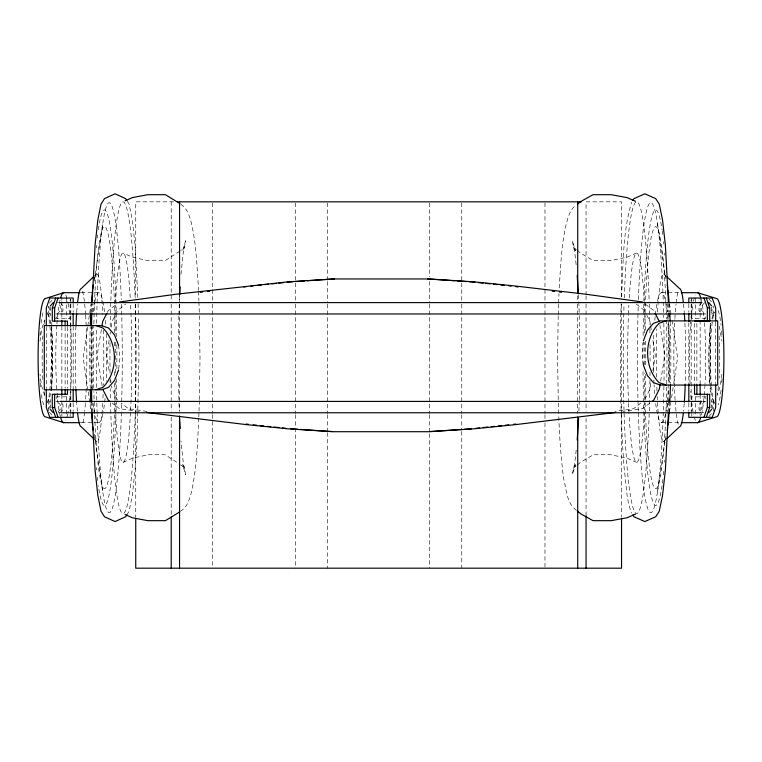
<?xml version="1.0" encoding="UTF-8"?>
<svg xmlns="http://www.w3.org/2000/svg" width="762" height="762" viewBox="0 0 762 762"><rect width="100%" height="100%" fill="white"/><g stroke="black" fill="none" stroke-linecap="round" stroke-linejoin="round"><path stroke-width="0.57" stroke-dasharray="3.81 2.86" d="M91.507 327.108L91.507 388.268M669.103 382.391L668.988 322.402M91.783 311.868L92.059 303.733M178.87 315.83L178.165 357.692L178.956 401.888M178.918 314.658L179.28 304.143M179.318 302.981L179.67 294.856M198.758 418.157C197.549 442.998 196.815 468.087 191.338 492.433C189.5 499.424 187.328 507.073 180.746 511.073M198.796 416.995L198.958 412.356M199.006 411.194L199.368 400.755M199.406 399.593L200.006 357.692L199.32 313.458M558.194 315.782L557.584 357.692L558.279 401.917M558.241 314.62L558.613 304.181M558.651 303.019L558.984 293.741M578.872 411.232L579.244 400.717M579.291 399.545L580.015 357.692L579.206 313.487M620.878 313.03L620.754 316.516C619.82 367.751 620.325 419.062 624.297 470.164C626.478 484.403 626.069 499.758 631.612 513.14M620.916 311.868L621.201 303.733M621.459 296.751C623.421 265.281 622.459 232.486 631.612 202.235M668.464 411.642L668.798 402.346M180.985 274.33L183.242 252.803L185.69 240.706L182.575 250.698L184.975 246.926L180.746 250.469M559.194 287.941C560.727 266.205 561.337 244.211 566.48 222.942C568.414 216.36 570.224 208.864 576.491 205.016M576.205 450.113L574.805 462.572L572.291 474.669L575.481 464.677L573.014 468.449L576.491 465.62M118.691 368.856L119.967 357.692L118.567 345.405M643.309 341.824L642.033 352.987L643.433 365.265M39.995 341.224L41.596 329.47L44.663 319.916M721.957 374.152L720.309 385.915L717.156 395.459M87.649 327.079L83.182 357.692L87.992 390.658M87.821 325.898L91.078 303.533M94.345 281.159L102.756 223.466M657.482 491.909L665.769 436.569M669.474 411.842L670.884 402.431M671.589 397.716L673.532 384.762M673.713 383.591L677.589 357.692L671.941 320.011M109.128 340.109L106.699 355.34L109.509 372.913M110.071 334.251L110.442 331.908M111.185 327.222L112.119 321.364L115.081 315.411M650.815 383.448L649.881 389.306L644.462 400.212M652.872 370.57L655.301 355.34L652.491 337.766M101.375 329.565L97.117 355.34L102.537 388.134M660.625 381.105L664.883 355.34L659.854 324.879M47.654 402.774L48.816 399.659M712.889 315.716L714.489 311.563M115.567 314.42L117.539 310.458L125.673 304.105M107.318 312.439L108.337 310.458L116.757 304.105M126.787 514.95L129.083 511.331L132.302 495.443L135.065 470.164L137.179 437.226L138.97 357.692L138.513 316.516M49.406 303.19L53.13 298.904M50.149 401.126L48.663 402.841L48.663 411.328M56.102 398.555L57.588 396.84M60.112 412.766L62.998 409.442L62.998 404.736L61.551 403.079M701.888 302.609L699.002 305.933L699.002 310.639L700.449 312.296M704.412 318.535L705.898 316.821M711.851 314.249L713.337 312.534L713.337 306.162M701.888 401.412L699.002 404.736L699.002 409.442L700.449 411.099M708.87 416.471L712.594 412.185M57.369 313.963L60.274 310.639L60.274 305.933L58.093 303.447M58.093 411.928L60.274 409.442L60.274 404.736L57.369 401.412M704.631 302.609L701.726 305.933L701.726 310.639L704.631 313.963M704.631 401.412L701.726 404.736L701.726 409.442L703.907 411.928M94.288 276.092L96.774 273.72M663.626 441.655L666.178 439.283M179.899 251.174L165.125 260.642L148.228 260.642L132.369 257.165L123.025 252.974M577.367 464.906L580.844 462.077L593.408 454.733L610.762 454.733L627.059 458.21L636.661 462.401M640.842 403.041L633.613 408.689L614.934 411.404M649.919 403.041L642.442 408.689L622.792 411.451M123.025 462.401L132.369 458.21L148.228 454.733L165.125 454.733L179.899 464.201M636.661 252.974L627.059 257.165L610.762 260.642L593.408 260.642L580.844 253.298L577.367 250.469M173.46 201.835L135.741 201.835L135.741 298.18M81.296 292.694L93.002 292.694M94.174 292.694L98.86 292.694M661.483 292.694L680.104 292.694M57.369 302.609L60.112 302.609M56.017 313.963L60.112 313.963L62.998 310.639L62.998 305.933L60.827 303.447M701.888 313.963L705.983 313.963M54.807 318.535L70.171 318.535L70.171 313.534M706.022 318.535L691.829 318.535L691.829 313.534M55.978 396.84L70.171 396.84L70.171 399.84M706.022 396.84L691.829 396.84L691.829 399.84M56.017 401.412L60.112 401.412M702.793 401.412L705.983 401.412M58.064 412.766L60.246 412.766M701.754 412.766L703.936 412.766M81.296 422.681L93.002 422.681M94.174 422.681L98.86 422.681M661.483 422.681L680.104 422.681M139.208 411.451L119.558 408.689L112.081 403.041M147.066 411.404L128.387 408.689L121.158 403.041M645.243 304.105L653.663 310.458L654.682 312.439M636.327 304.105L644.462 310.458L646.433 314.42M576.491 249.755L573.014 246.926L575.481 250.698L572.291 240.706L574.805 252.803L576.205 265.262M576.491 510.359C566.414 503.291 566.518 489.299 563.585 478.498C560.889 457.324 559.403 436.007 558.736 414.671M180.746 204.302C187.328 208.302 189.5 215.951 191.338 222.942C196.348 244.231 196.939 266.205 198.434 287.941L198.52 290.255M180.746 464.906L184.975 468.449L182.575 464.677L185.69 474.669L183.242 462.572L180.985 441.046M663.626 273.72L666.178 276.092M94.288 439.283L96.774 441.655M708.87 298.904L712.594 303.19M711.851 401.126L713.337 402.841L713.337 411.328M704.412 396.84L705.898 398.555M56.102 316.821L57.588 318.535M50.149 314.249L48.663 312.534L48.663 306.162M49.406 412.185L53.13 416.471M127.359 201.33L129.083 204.045L132.302 219.932L135.065 245.212L137.865 297.913M646.919 315.411L649.881 321.364L650.443 324.879M117.539 400.212L112.119 389.306L111.557 385.791M712.889 399.659L714.489 403.812M47.654 312.601L48.816 315.716M44.663 395.459L41.596 385.915L39.995 374.152M719.328 326.212L721.957 341.224M650.624 326.05L651.558 331.908M110.442 378.762L111.376 384.62M657.482 223.466L665.769 278.806M669.474 303.533L670.884 312.944M88.163 391.83L91.078 411.842M94.345 434.216L102.756 491.909M578.472 294.856L578.749 300.638M668.464 303.733L668.75 311.868M578.787 301.809L579.158 312.325M558.317 403.069L558.689 413.518M198.558 291.417L198.882 300.704M198.92 301.857L199.282 312.306M178.994 403.05L179.28 411.232M138.065 303.733L138.427 314.192M91.745 402.346L92.059 411.642M715.699 322.145L715.699 383.753M711.651 307.115L711.651 310.639M711.651 404.736L711.651 408.261M710.222 323.269L710.222 385.077M700.154 298.047L700.154 300.409M700.154 301.59L700.154 312.22M700.154 313.401L700.154 319.307M700.154 320.488L700.154 384.258M700.154 394.887L700.154 399.612M700.154 400.793L700.154 416.147M696.878 323.459L696.878 383.657M695.544 298.047L695.544 318.535M695.544 396.84L695.544 416.195M694.525 323.459L694.525 383.657M691.829 298.047L691.829 301.047M691.829 304.048L691.829 312.534M691.829 402.841L691.829 411.328M691.829 414.328L691.829 416.328M691.182 299.228L691.182 302.771M691.182 303.952L691.182 314.582M691.182 315.763L691.182 401.974M691.182 403.155L691.182 416.147M688.829 303.952L688.829 312.22M688.829 322.85L688.829 384.258M688.829 403.155L688.829 411.423M621.535 296.99L621.535 201.835L586.064 201.835L586.064 294.618M621.535 304.133L621.535 413.556M621.535 414.747L621.535 517.036M586.064 295.799L586.064 302.943M586.064 304.133L586.064 411.175M586.064 418.319L586.064 515.845M577.72 295.799L577.72 302.943M577.72 304.133L577.72 413.556M544.973 203.025L544.973 302.943M544.973 304.133L544.973 413.556M544.973 414.747L544.973 421.881M544.973 423.072L544.973 568.185M461.762 203.025L461.762 302.943M461.762 304.133L461.762 413.556M461.762 414.747L461.762 430.206M461.762 431.397L461.762 568.185M429.568 203.025L429.568 276.768M429.568 281.53L429.568 302.943M429.568 304.133L429.568 413.556M429.568 414.747L429.568 432.587M429.568 433.778L429.568 568.185M327.708 203.025L327.708 280.34M327.708 281.53L327.708 302.943M327.708 304.133L327.708 413.556M327.708 414.747L327.708 431.397M327.708 432.587L327.708 568.185M295.513 203.025L295.513 302.943M295.513 304.133L295.513 413.556M295.513 414.747L295.513 568.185M212.303 203.025L212.303 302.943M212.303 304.133L212.303 413.556M212.303 414.747L212.303 568.185M179.556 295.799L179.556 302.943M179.556 304.133L179.556 411.175M171.212 201.835L171.212 302.943M171.212 304.133L171.212 411.175M171.212 417.128L171.212 515.845M135.741 304.133L135.741 413.556M135.741 414.747L135.741 517.036M73.171 303.952L73.171 312.22M73.171 326.393L73.171 388.982M73.171 403.155L73.171 411.423M70.818 299.228L70.818 302.771M70.818 303.952L70.818 314.582M70.818 315.763L70.818 401.974M70.818 403.155L70.818 416.147M70.171 299.047L70.171 301.047M70.171 304.048L70.171 312.534M70.171 402.841L70.171 411.328M70.171 414.328L70.171 416.328M67.475 327.003L67.475 388.372M66.456 298.047L66.456 318.535M66.456 396.84L66.456 416.195M65.122 327.003L65.122 388.372M61.846 298.047L61.846 300.409M61.846 301.59L61.846 312.22M61.846 313.401L61.846 320.488M61.846 326.393L61.846 388.982M61.846 394.887L61.846 399.612M61.846 400.793L61.846 416.147M51.778 325.593L51.778 388.963M50.349 307.115L50.349 310.639M50.349 404.736L50.349 408.261M46.301 326.879L46.301 388.496M94.297 279.111A83.953 7.039 -90 0 1 102.803 314.449M103.422 330.137A83.953 7.039 -90 0 1 103.422 385.239M103.108 394.297A83.953 7.039 -90 0 1 102.87 399.669M102.68 403.403A83.953 7.039 -90 0 1 94.297 436.264M91.383 411.68A83.953 7.039 -90 0 1 90.869 403.403M90.23 388.687A83.953 7.039 -90 0 1 90.23 326.688M90.802 313.211A83.953 7.039 -90 0 1 91.383 303.705M77.419 411.251A68.923 5.782 90 0 1 76.733 403.412M75.952 389.915A68.923 5.782 90 0 1 75.952 325.46M76.733 311.963A68.923 5.782 90 0 1 77.419 304.124M82.553 291.113A68.923 5.782 90 0 1 84.572 303.009M84.696 304.124A68.923 5.782 90 0 1 85.534 314.087M85.601 315.173A68.923 5.782 90 0 1 85.458 402.365M85.382 403.412A68.923 5.782 90 0 1 84.696 411.251M84.572 412.366A68.923 5.782 90 0 1 82.553 424.263M93.888 323.783A130.959 10.982 -90 0 1 104.937 226.838A130.959 10.982 -90 0 1 115.3 334.137M115.405 342.357A130.959 10.982 -90 0 1 115.405 373.018M115.3 381.238A130.959 10.982 -90 0 1 104.937 488.537A130.959 10.982 -90 0 1 93.888 391.592M93.821 388.182A130.959 10.982 -90 0 1 93.869 324.917M121.415 412.261A154.962 12.992 90 0 1 109.357 512.645A154.962 12.992 90 0 1 97.174 414.642M97.136 413.452A154.962 12.992 90 0 1 96.584 392.049M96.498 387.382A154.962 12.992 90 0 1 96.498 327.993M96.584 323.326A154.962 12.992 90 0 1 97.06 304.305M97.098 303.114A154.962 12.992 90 0 1 109.09 202.74A154.962 12.992 90 0 1 121.291 299.552M121.453 304.305A154.962 12.992 90 0 1 121.453 411.07M98.308 229.743A147.733 12.383 -90 0 1 116.281 312.068M116.31 313.296A147.733 12.383 -90 0 1 116.757 336.652M116.834 344.843A147.733 12.383 -90 0 1 116.834 370.532M116.757 378.724A147.733 12.383 -90 0 1 116.376 399.621M116.338 400.86A147.733 12.383 -90 0 1 98.308 485.632M97.622 480.555A147.733 12.383 -90 0 1 97.222 477.231M96.45 470.011A147.733 12.383 -90 0 1 96.212 467.458M92.974 411.832A147.733 12.383 -90 0 1 92.716 403.308M92.392 389.144A147.733 12.383 -90 0 1 92.392 326.231M92.716 312.068A147.733 12.383 -90 0 1 92.974 303.543M96.212 247.917A147.733 12.383 -90 0 1 96.45 245.364M97.222 238.144A147.733 12.383 -90 0 1 97.622 234.82M130.502 412.509A104.699 8.773 90 0 1 115.681 414.938M115.614 413.728A104.699 8.773 90 0 1 114.5 382.505M114.376 375.504A104.699 8.773 90 0 1 114.31 369.57M114.31 345.805A104.699 8.773 90 0 1 114.376 339.871M114.5 332.87A104.699 8.773 90 0 1 114.995 315.306M115.043 314.163A104.699 8.773 90 0 1 115.424 305.324M115.548 302.866A104.699 8.773 90 0 1 130.312 299.237M130.626 305.324A104.699 8.773 90 0 1 130.921 311.906M130.969 313.03A104.699 8.773 90 0 1 130.626 410.051M110.871 300.399A155.867 13.068 -90 0 1 122.92 201.825A155.867 13.068 -90 0 1 135.103 298.028M135.293 303.99A155.867 13.068 -90 0 1 127.073 505.892A155.867 13.068 -90 0 1 110.461 400.479M110.404 398.04A155.867 13.068 -90 0 1 110.223 388.734M110.128 382.819A155.867 13.068 -90 0 1 110.099 380.428M110.023 373.247A155.867 13.068 -90 0 1 110.023 342.128M110.223 326.641A155.867 13.068 -90 0 1 110.833 301.6M102.832 413.966A64.98 7.944 90 0 1 93.25 403.65M91.907 389.144A64.98 7.944 90 0 1 91.907 326.231M93.25 311.725A64.98 7.944 90 0 1 94.498 303.381M94.888 301.409A64.98 7.944 90 0 1 104.48 311.725M105.366 320.411A64.98 7.944 90 0 1 105.737 325.183M106.251 333.947A64.98 7.944 90 0 1 106.251 381.429M105.051 398.383A64.98 7.944 90 0 1 103.222 411.994M60.379 416.576A64.98 7.944 90 0 1 56.855 390.192M56.788 389.144A64.98 7.944 90 0 1 56.788 326.231M56.94 323.974A64.98 7.944 90 0 1 60.379 298.799M65.789 294.923A64.98 7.944 90 0 1 67.704 301.409M68.094 303.381A64.98 7.944 90 0 1 70.618 325.183M70.685 326.231A64.98 7.944 90 0 1 70.685 389.144M70.523 391.401A64.98 7.944 90 0 1 68.094 411.994M67.704 413.966A64.98 7.944 90 0 1 65.789 420.453M48.939 306.476A59.131 7.229 -90 0 1 50.435 315.868M51.111 322.24A59.131 7.229 -90 0 1 51.406 325.717M51.587 328.108A59.131 7.229 -90 0 1 51.311 390.83M50.435 399.507A59.131 7.229 -90 0 1 48.939 408.899M43.786 404.832A48.806 5.963 90 0 1 41.11 392.211M40.538 386.839A48.806 5.963 90 0 1 40.015 379.867M40.015 335.509A48.806 5.963 90 0 1 40.538 328.536M41.11 323.164A48.806 5.963 90 0 1 43.786 310.544M47.758 313.096A48.806 5.963 90 0 1 51.292 357.692A48.806 5.963 90 0 1 47.758 402.279M47.444 314.249A43.434 5.315 -90 0 1 50.854 324.412M51.197 326.965A43.434 5.315 -90 0 1 52.349 374.304A43.434 5.315 -90 0 1 47.444 401.126M44.787 395.316A43.434 5.315 -90 0 1 44.025 390.963M42.843 379.419A43.434 5.315 -90 0 1 42.843 335.956M44.025 324.412A43.434 5.315 -90 0 1 44.787 320.059M665.502 438.788A83.963 7.229 90 0 1 657.435 400.926M657.368 399.669A83.963 7.229 90 0 1 657.215 396.478M656.987 390.954A83.963 7.229 90 0 1 656.796 385.239M656.596 377.2A83.963 7.229 90 0 1 656.834 328.984M657.568 311.972A83.963 7.229 90 0 1 665.502 276.587M669.169 303.705A83.963 7.229 90 0 1 669.693 311.972M670.179 322.183A83.963 7.229 90 0 1 670.522 382.915M669.76 402.165A83.963 7.229 90 0 1 669.169 411.671M678.237 424.263A68.923 5.934 90 0 1 676.161 412.375M676.037 411.251A68.923 5.934 90 0 1 675.18 401.288M675.103 400.202A68.923 5.934 90 0 1 674.818 319.697M674.884 318.545A68.923 5.934 90 0 1 675.256 313.011M675.332 311.963A68.923 5.934 90 0 1 676.037 304.124M676.161 303A68.923 5.934 90 0 1 678.237 291.113M683.504 304.124A68.923 5.934 90 0 1 684.209 311.963M684.914 323.221A68.923 5.934 90 0 1 685.295 382.867M684.209 403.412A68.923 5.934 90 0 1 683.504 411.251M644.614 332.965A130.978 11.278 -90 0 1 655.072 226.914A130.978 11.278 -90 0 1 666.464 318.935M666.493 320.154A130.978 11.278 -90 0 1 666.702 385.877M666.683 387.029A130.978 11.278 -90 0 1 655.082 488.471A130.978 11.278 -90 0 1 644.49 373.018M644.433 364.741A130.978 11.278 -90 0 1 644.49 342.357M663.292 412.261A154.972 13.345 90 0 1 650.805 512.664A154.972 13.345 90 0 1 638.318 412.261M638.28 411.061A154.972 13.345 90 0 1 638.28 304.314M638.432 299.552A154.972 13.345 90 0 1 650.862 202.711A154.972 13.345 90 0 1 663.216 300.742M663.254 301.923A154.972 13.345 90 0 1 663.692 317.573M663.816 323.326A154.972 13.345 90 0 1 663.94 385.029M663.921 386.21A154.972 13.345 90 0 1 663.331 411.061M643.528 314.525A147.742 12.725 -90 0 1 662.054 229.733M662.197 230.705A147.742 12.725 -90 0 1 662.892 235.906M663.569 241.668A147.742 12.725 -90 0 1 663.826 244.107M664.683 253.213A147.742 12.725 -90 0 1 664.864 255.318M667.531 303.552A147.742 12.725 -90 0 1 667.788 312.068M667.922 316.982A147.742 12.725 -90 0 1 668.217 383.381M668.198 384.534A147.742 12.725 -90 0 1 667.922 398.393M667.788 403.308A147.742 12.725 -90 0 1 667.531 411.823M664.864 460.058A147.742 12.725 -90 0 1 664.683 462.163M663.826 471.268A147.742 12.725 -90 0 1 663.435 474.907M662.892 479.469A147.742 12.725 -90 0 1 662.197 484.67M662.054 485.642A147.742 12.725 -90 0 1 643.595 403.308M643.557 402.079A147.742 12.725 -90 0 1 643.023 370.532M642.985 364.674A147.742 12.725 -90 0 1 643.042 342.5M643.118 335.48A147.742 12.725 -90 0 1 643.49 315.754M644.338 412.499A104.708 9.02 90 0 1 629.107 414.938M629.041 413.718A104.708 9.02 90 0 1 628.545 403.469M628.507 402.336A104.708 9.02 90 0 1 628.412 315.316M628.459 314.173A104.708 9.02 90 0 1 628.85 305.333M629.25 298.047A104.708 9.02 90 0 1 644.204 300.438M644.271 301.657A104.708 9.02 90 0 1 644.766 311.906M644.814 313.039A104.708 9.02 90 0 1 645.366 330.584M645.557 341.052A104.708 9.02 90 0 1 645.643 365.998M645.557 374.323A104.708 9.02 90 0 1 644.9 400.06M644.862 401.203A104.708 9.02 90 0 1 644.462 410.042M649.938 380.428A155.886 13.421 90 0 1 633.346 508.768A155.886 13.421 90 0 1 624.059 304M624.259 298.028A155.886 13.421 90 0 1 636.88 201.825A155.886 13.421 90 0 1 649.224 302.8M649.262 304A155.886 13.421 90 0 1 649.767 324.288M649.853 329.003A155.886 13.421 90 0 1 649.919 333.756M650.034 344.538A155.886 13.421 90 0 1 650.081 361.255M650.024 372.037A155.886 13.421 90 0 1 649.996 375.637M657.406 301.4A64.989 8.163 -90 0 1 666.864 308.829A64.989 8.163 -90 0 1 669.017 382.562M668.55 390.192A64.989 8.163 -90 0 1 665.959 412.004M665.559 413.976A64.989 8.163 -90 0 1 655.711 403.65M654.701 393.783A64.989 8.163 -90 0 1 654.063 384.8M654.006 383.686A64.989 8.163 -90 0 1 653.777 379.143M653.529 372.323A64.989 8.163 -90 0 1 653.948 332.813M654.796 320.421A64.989 8.163 -90 0 1 655.234 315.897M655.349 314.82A64.989 8.163 -90 0 1 656.996 303.371M695.458 420.462A64.989 8.163 90 0 1 693.487 413.976M693.087 412.004A64.989 8.163 90 0 1 690.591 391.401M690.086 383.686A64.989 8.163 90 0 1 693.087 303.371M693.487 301.4A64.989 8.163 90 0 1 695.458 294.913M701.011 298.79A64.989 8.163 90 0 1 704.355 321.593M704.45 322.783A64.989 8.163 90 0 1 705.041 383.686M704.983 384.8A64.989 8.163 90 0 1 701.011 416.585M712.765 408.908A59.141 7.429 -90 0 1 711.222 399.507M710.432 391.992A59.141 7.429 -90 0 1 710.051 387.267M709.822 383.867A59.141 7.429 -90 0 1 710.432 323.383M711.575 313.23A59.141 7.429 -90 0 1 712.765 306.467M714.28 403.269A48.816 6.125 90 0 1 711.556 386.839M711.451 385.686A48.816 6.125 90 0 1 714.28 312.106M718.061 310.534A48.816 6.125 90 0 1 721.052 325.222M721.595 330.87A48.816 6.125 90 0 1 722.005 336.661M722.005 378.714A48.816 6.125 90 0 1 721.595 384.505M721.052 390.154A48.816 6.125 90 0 1 718.061 404.841M719.023 335.956A43.444 5.458 -90 0 1 719.099 378.323M718.404 386.344A43.444 5.458 -90 0 1 717.232 394.335M714.299 401.136A43.444 5.458 -90 0 1 709.098 370.742A43.444 5.458 -90 0 1 711.175 322.088M711.889 318.726A43.444 5.458 -90 0 1 714.299 314.239"/><path stroke-width="1.14" d="M91.516 325.926L91.745 313.03M92.107 302.571L95.069 245.212L97.831 219.932L101.051 204.045L104.499 198.625L115.062 193.815L125.635 198.625L126.787 200.425M668.426 412.804L665.378 470.164L662.54 495.443L659.235 511.331L655.691 516.76L644.833 521.56L633.974 516.76L632.793 514.95M668.798 402.346L668.922 398.859M179.67 294.856L180.184 286.874M577.186 439.903L578.625 418.243M101.956 326.05L102.727 321.364L106.813 313.43M660.044 384.62L659.273 389.306L653.663 400.212L651.796 401.631M67.475 325.822L67.475 321.097L52.292 321.097L52.292 307.924L55.712 298.047M54.645 321.097L54.645 307.924L58.064 298.047M703.936 417.328L707.355 407.451L707.355 394.278M706.288 417.328L709.708 407.451L709.708 394.278L694.525 394.278L694.525 384.839M118.567 369.97L114.576 380.381L108.604 387.334L101.565 389.782L44.291 389.782L44.291 325.593L101.565 325.593L108.604 328.041L114.576 334.994L118.567 345.405M643.433 340.709L647.424 330.298L653.396 323.336L660.435 320.897L717.709 320.897L717.709 385.077L660.435 385.077L653.396 382.629L647.424 375.676L643.433 365.265M126.787 514.95L125.635 516.76L115.062 521.56L104.499 516.76L101.051 511.331L97.831 495.443L95.069 470.164L92.107 412.804M632.793 200.425L633.974 198.625L644.833 193.815L655.691 198.625L659.235 204.045L662.54 219.932L665.378 245.212L668.426 302.571M50.349 305.933L53.254 302.609M708.746 412.766L711.651 409.442M93.459 276.892L81.058 288.76A68.923 5.782 90 0 0 77.657 301.923M667.026 438.483L679.771 426.615A68.923 5.934 90 0 0 683.257 413.461M179.899 511.778L165.478 520.675L147.876 520.675L132.369 517.769L125.101 514.512M577.367 204.302L580.844 201.473L593.046 194.701L611.124 194.701L627.059 197.606L635.594 201.33M125.101 200.863L132.369 197.606L147.876 194.701L165.478 194.701L179.899 203.597M635.594 514.045L627.059 517.769L611.124 520.675L593.046 520.675L580.844 513.902L577.367 511.073M95.917 389.782L102.956 387.334C118.186 372.056 118.186 343.319 102.956 328.041L95.917 325.593M666.083 320.897L659.044 323.336C643.814 338.623 643.814 367.351 659.044 382.629L666.083 385.077M45.329 298.542L63.732 292.694L80.124 292.694M681.266 422.681L697.563 422.681L716.48 416.833A59.141 7.429 -90 0 0 723.9 357.692A59.141 7.429 -90 0 0 716.48 298.542L697.563 292.694L681.266 292.694M119.558 301.981L175.86 294.256L287.417 281.902L332.813 278.959L429.187 278.959L474.583 281.902L515.674 286.055L586.14 294.256L642.442 301.981M614.705 412.575L515.674 424.615L474.583 428.777L429.187 431.711L332.813 431.711L287.417 428.777L246.326 424.615L147.295 412.575M243.811 286.96L246.164 286.664M513.483 424.31L515.836 424.015M200.339 292.294L202.682 292.027M207.359 291.503L209.702 291.246M250.879 286.055L253.213 285.817M257.88 285.321L261.385 284.959M264.89 284.588L268.386 284.226M271.891 283.855L276.558 283.369M278.902 283.121L283.569 282.635M287.074 282.264L292.941 281.74M476.098 428.282L479.603 427.92M483.098 427.549L487.775 427.063M491.271 426.691L494.776 426.329M498.281 425.958L501.787 425.596M505.282 425.225L508.787 424.863M295.313 281.578L304.8 280.949M307.172 280.787L334.442 278.959M429.93 431.549L461.943 429.406M464.315 429.254L471.43 428.777M177.441 201.835L581.568 201.835M60.246 302.609L701.754 302.609M52.292 307.924L54.645 307.924M703.936 298.047L707.355 307.924L709.708 307.924L709.708 321.097L694.525 321.097M60.246 313.963L701.754 313.963M60.246 401.412L701.754 401.412M67.475 389.553L67.475 394.278L52.292 394.278L52.292 407.451L54.645 407.451L58.064 417.328M707.355 407.451L709.708 407.451M61.293 412.766L700.707 412.766M45.329 298.561A59.131 7.229 -90 0 0 38.1 357.692A59.131 7.229 -90 0 0 45.329 416.814L63.732 422.681L80.124 422.681M427.558 278.959L454.828 280.787M457.2 280.949L466.687 281.578M469.059 281.74L474.926 282.264M290.57 428.777L297.685 429.254M300.057 429.406L332.07 431.549M478.431 282.635L483.098 283.121M485.442 283.369L490.109 283.855M493.614 284.226L497.11 284.588M500.615 284.959L504.12 285.321M508.787 285.817L511.121 286.055M253.213 424.863L256.718 425.225M260.213 425.596L263.719 425.958M267.224 426.329L270.729 426.691M274.225 427.063L278.902 427.549M282.397 427.92L285.902 428.282M552.298 291.246L554.641 291.503M559.318 292.027L561.661 292.294M515.836 286.664L518.189 286.96M246.164 424.015L248.517 424.31M110.204 401.631L108.337 400.212L102.727 389.306M667.026 276.892L679.771 288.76A68.923 5.934 90 0 1 683.257 301.914M93.459 438.483L81.058 426.615A68.923 5.782 90 0 1 77.657 413.452M708.746 302.609L711.651 305.933M50.349 409.442L53.254 412.766M655.187 313.43L659.273 321.364M706.288 298.047L709.708 307.924M52.292 407.451L55.712 417.328M577.186 275.473L578.396 293.713M179.518 418.243L180.184 428.501M668.798 313.03L668.922 316.516M91.745 402.346L91.516 389.449M715.699 320.954L715.699 307.924L712.241 298.047L688.829 298.047L688.829 302.771M715.699 384.943L715.699 407.451L712.241 417.328L688.829 417.328L688.829 412.604M707.355 307.924L707.355 321.097M700.154 384.258L700.154 394.887M696.878 384.839L696.878 394.278M688.829 313.401L688.829 321.669M688.829 384.258L688.829 401.974M621.535 518.227L621.535 568.185L135.741 568.185L135.741 518.227M586.064 515.845L586.064 568.185M577.72 201.835L577.72 293.427M577.72 417.128L577.72 568.185M179.556 201.835L179.556 294.618M179.556 415.938L179.556 568.185M171.212 517.036L171.212 568.185M73.171 302.771L73.171 298.047L49.759 298.047L46.301 307.924L46.301 325.698M73.171 313.401L73.171 325.212M73.171 390.163L73.171 401.974M73.171 412.604L73.171 417.328L49.759 417.328L46.301 407.451L46.301 389.677M65.122 321.097L65.122 325.822M65.122 389.553L65.122 394.278M61.846 320.488L61.846 325.212M61.846 390.163L61.846 394.887M54.645 394.278L54.645 407.451M76.657 402.365A68.923 5.782 90 0 1 75.952 389.915M75.952 325.46A68.923 5.782 90 0 1 76.657 313.011M93.25 430.397A83.953 7.039 -90 0 1 92.735 426.472M92.488 424.301A83.953 7.039 -90 0 1 91.459 412.794M90.802 402.165A83.953 7.039 -90 0 1 90.268 389.82M90.268 325.555A83.953 7.039 -90 0 1 90.802 313.211M91.459 302.581A83.953 7.039 -90 0 1 92.488 291.074M92.735 288.903A83.953 7.039 -90 0 1 93.25 284.978M63.732 422.662A64.98 7.944 90 0 1 60.693 417.728M60.693 297.647A64.98 7.944 90 0 1 63.732 292.713M684.295 313.011A68.923 5.934 90 0 1 684.79 320.859M685.257 384.067A68.923 5.934 90 0 1 684.295 402.365M667.245 284.969A83.963 7.229 90 0 1 667.645 287.865M667.903 289.97A83.963 7.229 90 0 1 669.084 302.581M669.76 313.211A83.963 7.229 90 0 1 670.131 321.078M670.493 384.077A83.963 7.229 90 0 1 669.76 402.165M669.084 412.794A83.963 7.229 90 0 1 667.903 425.406M667.645 427.511A83.963 7.229 90 0 1 667.245 430.406M697.563 292.694A64.989 8.163 90 0 1 700.688 297.647M700.688 417.728A64.989 8.163 90 0 1 697.563 422.681"/></g></svg>
